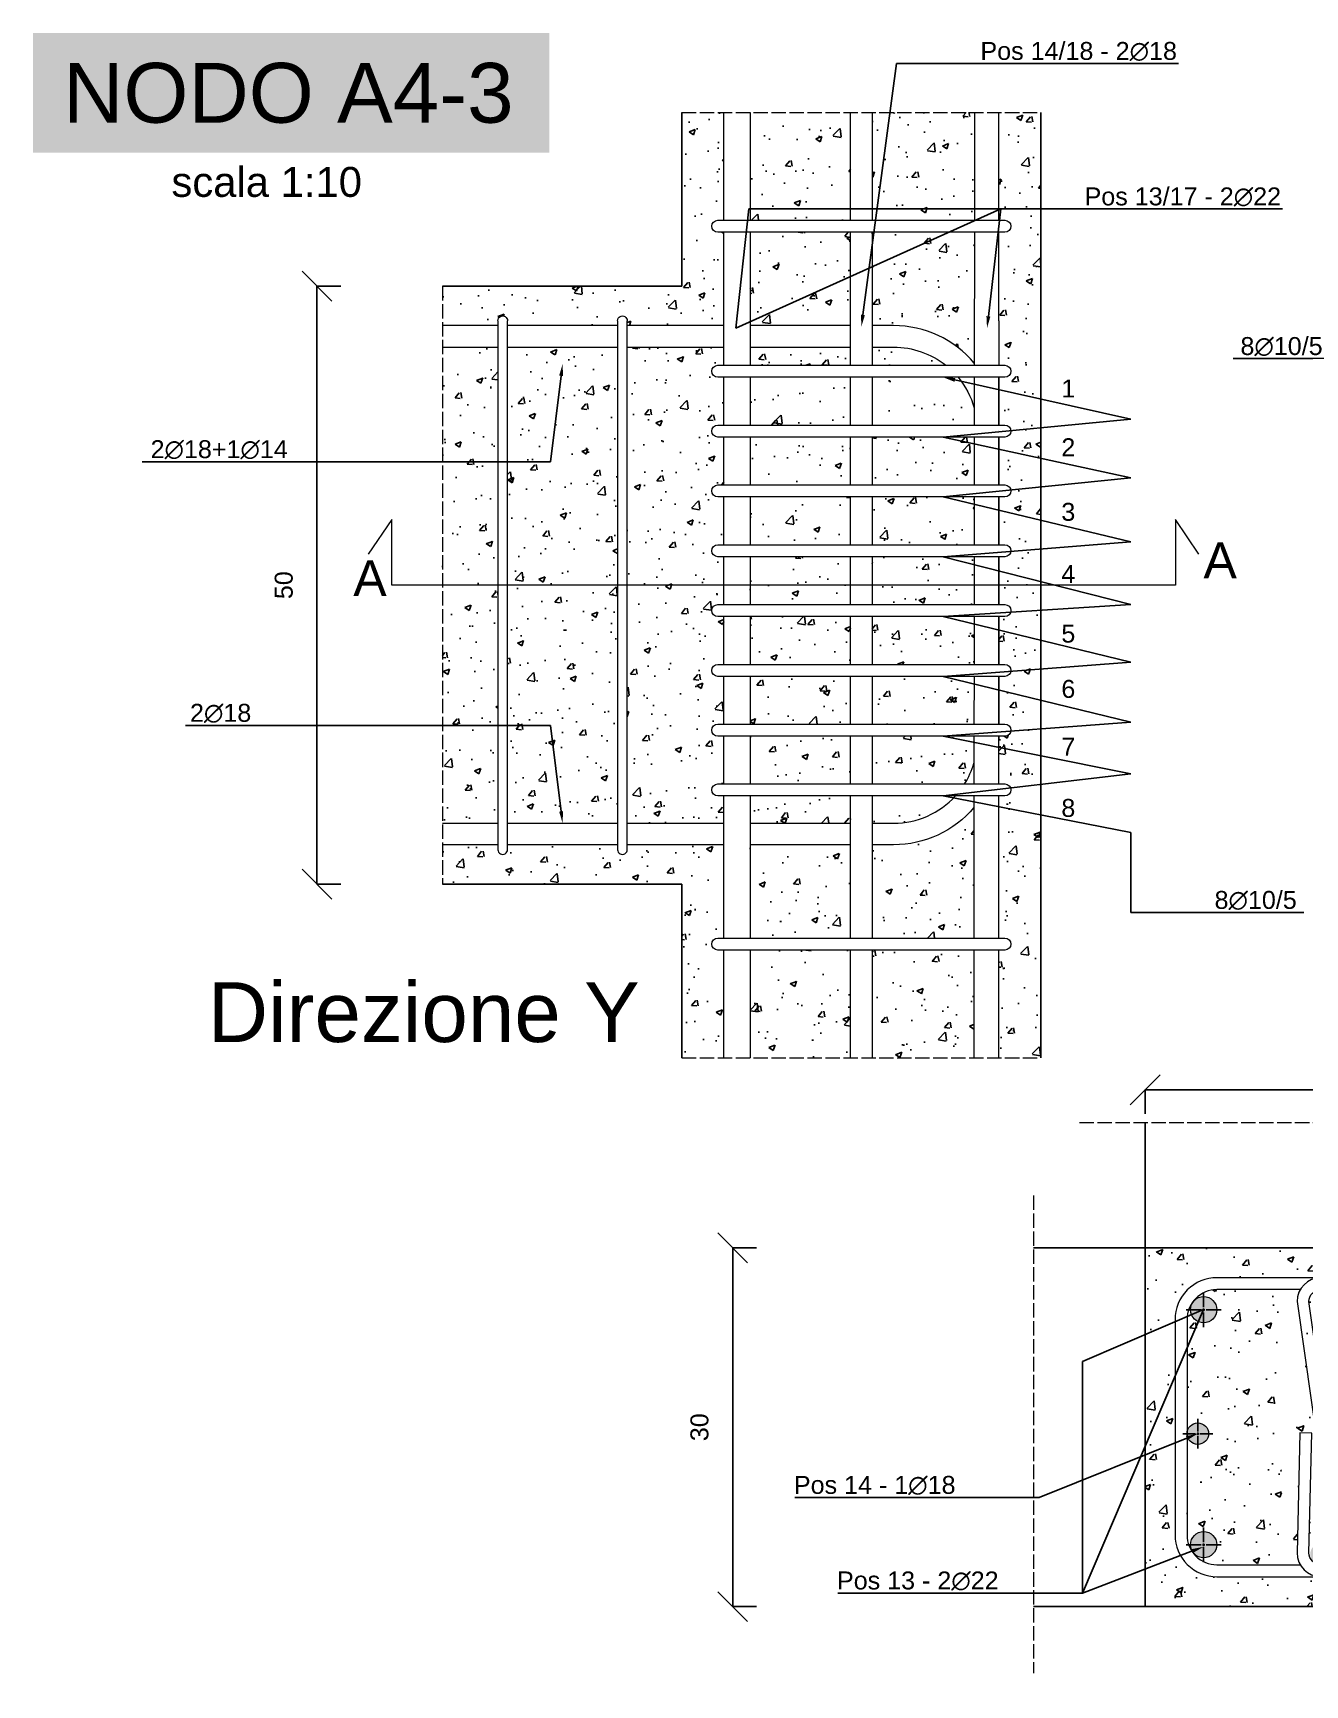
# Model space of a CAD drawing. Header units: millimetres. Extents: x -455371 to 117772, y -78417 to 116564.
# Drawn here: x -244801 to -243738, y 112695 to 114076 of the extents above; entities that cross this region are included whole.
import ezdxf
from ezdxf import colors
from ezdxf.entities.mleader import LeaderData, LeaderLine
from ezdxf.math import Vec2, Vec3

# ---------------------------------------------------------------- set-up
doc = ezdxf.new("R2010")
doc.units = ezdxf.units.MM
doc.linetypes.add('ACAD_ISO02W100', pattern=[15, 12, -3])
doc.linetypes.add('CENTER2', pattern=[28.575, 19.05, -3.175, 3.175, -3.175])
doc.layers.get('0').update_dxf_attribs({"color": 255})
for name, color, linetype, lineweight in [('armature', 5, 'Continuous', 18), ('Cls', 7, 'Continuous', 25), ('quote', 5, 'Continuous', 15), ('RETINO ARMATURE', 253, 'Continuous', 15), ('Scritte', 7, 'Continuous', 15), ('staffe', 10, 'Continuous', 15), ('tratteggio 1 a 50', 230, 'ACAD_ISO02W100', 15)]:
    doc.layers.add(name, color=color, linetype=linetype, lineweight=lineweight)
doc.layers.add('RETINI', color=253, linetype='Continuous')
doc.styles.get("Standard").update_dxf_attribs({"font": 'arial.ttf'})
doc.dimstyles.new('scala 1 a 10', dxfattribs={"dimtxt": 15, "dimasz": 25, "dimexe": 0.183, "dimexo": 0.1, "dimgap": 20, "dimtad": 2, "dimdec": 0, "dimlfac": 0.1, "dimzin": 0, "dimdsep": 46, "dimtxsty": 'Standard', "dimblk": 'OBLIQUE', "dimcen": -25, "dimadec": 0, "dimazin": 0, "dimtfac": 1, "dimtdec": 0, "dimtofl": 0, "dimtmove": 0, "dimatfit": 3, "dimfxl": 20, "dimfxlon": 1, "dimtolj": 1, "dimtzin": 0, "dimarcsym": 0})
pattern_1 = [(50, (97458.737, 50934.523), (54.6554007, -4.7817257), [5.715, -62.865]), (355, (97458.737, 50934.523), (-10.573026, 57.317054), [4.572, -50.292175]), (100.451445, (97463.29, 50934.125), (44.082374, 52.5353256), [4.857003, -53.427073]), (46.1842, (97458.74, 50949.76), (81.323712, -12.612698), [8.5725, -94.2975]), (96.635558, (97465.514, 50948.71), (71.22124, 74.227837), [7.285507, -80.140682]), (351.18415, (97458.74, 50949.76), (71.22124, 74.227837), [6.85799, -75.43792]), (21, (97466.357, 50945.953), (45.4843174, -30.6795595), [5.715, -62.865]), (326, (97466.357, 50945.953), (18.5406085, 55.25639), [4.572, -50.292]), (71.451445, (97470.15, 50943.396), (64.024926, 24.576831), [4.857003, -53.426981]), (37.5, (97458.737, 50934.523), (0.926581, 25.3665117), [0, -49.6824, 0, -51.054, 0, -50.4825]), (7.5, (97458.737, 50934.523), (20.0458988, 30.0541724), [0, -29.1084, 0, -48.5394, 0, -19.2405]), (327.5, (97441.744, 50934.523), (40.6771786, -1.7186232), [0, -19.05, 0, -59.436, 0, -78.867]), (317.5, (97434.124, 50934.523), (44.4387544, 7.6279473), [0, -24.765, 0, -39.4716, 0, -56.007])]

# ---------------------------------------------------------------- blocks, each defined once
blk = doc.blocks.new('*U3226')
at = {"layer": 'staffe'}
blk.add_lwpolyline([(-4, -220.9), (-4, 221.1)], dxfattribs=at)
blk.add_lwpolyline([(4, 221.1), (4, -221.1, -1.019498), (-4, -220.9)], format="xyb", dxfattribs=at)
blk.add_arc((0, 221.1), 4, 0, 182.2127, dxfattribs=at)
blk = doc.blocks.new('*U3227')
at = {"layer": 'armature', "color": 0, "linetype": 'ByBlock', "lineweight": -2, "transparency": 16777216}
for p in [(0, 0), (100, 0)]:
    blk.add_blockref('*U3226', p, dxfattribs=at)
blk = doc.blocks.new('*U3220')
at = {"layer": 'staffe'}
blk.add_lwpolyline([(-120, 5), (120, 5, -1), (120, -5), (-120, -5, -1)], format="xyb", close=True, dxfattribs=at)
blk = doc.blocks.new('*U3221')
at = {"layer": 'armature', "color": 0, "linetype": 'ByBlock', "lineweight": -2, "transparency": 16777216}
for p in [(0, 350), (0, 300), (0, 250), (0, 200), (0, 150), (0, 100), (0, 50), (0, 0)]:
    blk.add_blockref('*U3220', p, dxfattribs=at)
blk = doc.blocks.new('*U3372')
at = {"layer": 'Cls', "color": 0, "linetype": 'CENTER2', "transparency": 16777216}
for p, q in [((0, 2.2), (0, 14.5)), ((-14.5, 0), (-2.2, 0)), ((2.2, 0), (14.5, 0)), ((0, -14.5), (0, -2.2))]:
    blk.add_line(p, q, dxfattribs=at)
at = {"layer": 'Cls', "color": 0, "linetype": 'Continuous', "transparency": 16777216}
for p, q in [((-1.1, 0), (1.1, 0)), ((0, -1.1), (0, 1.1))]:
    blk.add_line(p, q, dxfattribs=at)
blk = doc.blocks.new('*U3373')
at = {"layer": 'Cls', "color": 0, "linetype": 'CENTER2', "transparency": 16777216}
for p, q in [((-12.5, 0), (-1.8, 0)), ((0, 1.8), (0, 12.5)), ((1.8, 0), (12.5, 0)), ((0, -12.5), (0, -1.8))]:
    blk.add_line(p, q, dxfattribs=at)
at = {"layer": 'Cls', "color": 0, "linetype": 'Continuous', "transparency": 16777216}
for p, q in [((-0.9, 0), (0.9, 0)), ((0, -0.9), (0, 0.9))]:
    blk.add_line(p, q, dxfattribs=at)
blk = doc.blocks.new('*U3336')
at = {"layer": 'Cls', "color": 0, "linetype": 'CENTER2', "transparency": 16777216}
for p, q in [((0, 2.2), (0, 14.5)), ((-14.5, 0), (-2.2, 0)), ((2.2, 0), (14.5, 0)), ((0, -14.5), (0, -2.2))]:
    blk.add_line(p, q, dxfattribs=at)
at = {"layer": 'Cls', "color": 0, "linetype": 'Continuous', "transparency": 16777216}
for p, q in [((-1.1, 0), (1.1, 0)), ((0, -1.1), (0, 1.1))]:
    blk.add_line(p, q, dxfattribs=at)
blk = doc.blocks.new('_Oblique')
at = {"color": 0, "linetype": 'ByBlock', "lineweight": -2}
blk.add_line((-0.5, -0.5), (0.5, 0.5), dxfattribs=at)
blk = doc.blocks.new('*D3397')
at = {"layer": 'Defpoints', "color": 0, "transparency": 16777216}
for p in [(-243871.9, 113060.7), (-244216.5, 112760.7), (-243871.9, 112760.7)]:
    blk.add_point(p, dxfattribs=at)
at = {"layer": 'quote', "color": 0, "lineweight": -2, "transparency": 16777216}
for p, q in [((-244196.5, 113060.7), (-244216.7, 113060.7)), ((-244216.5, 113060.7), (-244216.5, 112760.7)), ((-244196.5, 112760.7), (-244216.7, 112760.7))]:
    blk.add_line(p, q, dxfattribs=at)
at = {"layer": 'quote', "color": 0, "lineweight": -2, "transparency": 16777216, "xscale": 25, "yscale": 25, "zscale": 25}
for p, rotation in [((-244216.5, 113060.7), 90), ((-244216.5, 112760.7), 270)]:
    blk.add_blockref('_Oblique', p, dxfattribs=dict(at, rotation=rotation))
at = {"layer": 'quote', "color": 0, "transparency": 16777216, "insert": (-244244.2, 112910.7), "char_height": 15, "attachment_point": 5, "rotation": 90}
blk.add_mtext('\\A1;30', dxfattribs=at)
blk = doc.blocks.new('*D3398')
at = {"layer": 'Defpoints', "color": 0, "transparency": 16777216}
for p in [(-243421.9, 113192.8), (-243871.9, 113060.7), (-243421.9, 113060.7)]:
    blk.add_point(p, dxfattribs=at)
at = {"layer": 'quote', "color": 0, "lineweight": -2, "transparency": 16777216}
for p, q in [((-243871.9, 113172.8), (-243871.9, 113193)), ((-243871.9, 113192.8), (-243421.9, 113192.8)), ((-243421.9, 113172.8), (-243421.9, 113193))]:
    blk.add_line(p, q, dxfattribs=at)
at = {"layer": 'quote', "color": 0, "lineweight": -2, "transparency": 16777216, "xscale": 25, "yscale": 25, "zscale": 25, "rotation": 180}
blk.add_blockref('_Oblique', (-243871.9, 113192.8), dxfattribs=at)
at = {"layer": 'quote', "color": 0, "lineweight": -2, "transparency": 16777216, "xscale": 25, "yscale": 25, "zscale": 25}
blk.add_blockref('_Oblique', (-243421.9, 113192.8), dxfattribs=at)
at = {"layer": 'quote', "color": 0, "transparency": 16777216, "insert": (-243646.9, 113220.5), "char_height": 15, "attachment_point": 5}
blk.add_mtext('\\A1;45', dxfattribs=at)
blk = doc.blocks.new('*D3389')
at = {"layer": 'Defpoints', "color": 0, "transparency": 16777216}
for p in [(-244563.8, 113864.6), (-243959, 113864.6), (-243959, 113364.6)]:
    blk.add_point(p, dxfattribs=at)
at = {"layer": 'quote', "color": 0, "lineweight": -2, "transparency": 16777216}
for p, q in [((-244543.8, 113864.6), (-244564, 113864.6)), ((-244563.8, 113364.6), (-244563.8, 113864.6)), ((-244543.8, 113364.6), (-244564, 113364.6))]:
    blk.add_line(p, q, dxfattribs=at)
at = {"layer": 'quote', "color": 0, "lineweight": -2, "transparency": 16777216, "xscale": 25, "yscale": 25, "zscale": 25}
for p, rotation in [((-244563.8, 113864.6), 90), ((-244563.8, 113364.6), 270)]:
    blk.add_blockref('_Oblique', p, dxfattribs=dict(at, rotation=rotation))
at = {"layer": 'quote', "color": 0, "transparency": 16777216, "insert": (-244591.5, 113614.6), "char_height": 15, "attachment_point": 5, "rotation": 90}
blk.add_mtext('\\A1;50', dxfattribs=at)

msp = doc.modelspace()

# ---------------------------------------------------------------- hatches: boundary and pattern name
at = {"layer": 'RETINI'}
h = msp.add_hatch(dxfattribs=at)
h.set_pattern_fill('AR-CONC', color=256, scale=0.29)
h.set_pattern_definition([(50, (88943.487, 0), (52.833554, -4.622335), [5.5245, -60.7695]), (355, (88943.487, 0), (-10.220592, 55.406485), [4.4196, -48.6157694]), (100.451445, (88947.89, -0.385), (42.612962, 50.784148), [4.6951026, -51.646171]), (46.1842, (88943.487, 14.73), (78.612922, -12.192275), [8.28675, -91.15425]), (96.635558, (88950.04, 13.716), (68.847199, 71.753576), [7.042657, -77.469326]), (351.18415, (88943.49, 14.73), (68.847199, 71.753576), [6.62939, -72.923322]), (21, (88950.853, 11.05), (43.9681735, -29.6569075), [5.5245, -60.7695]), (326, (88950.85, 11.05), (17.922588, 53.41451), [4.4196, -48.6156]), (71.451445, (88954.517, 8.58), (61.8907616, 23.757603), [4.6951026, -51.646082]), (37.5, (88943.487, 0), (0.8956949, 24.5209613), [0, -48.02632, 0, -49.3522, 0, -48.79975]), (7.5, (88943.487, 0), (19.3777021, 29.0523667), [0, -28.13812, 0, -46.92142, 0, -18.59915]), (327.5, (88927.06, 0), (39.3212726, -1.6613358), [0, -18.415, 0, -57.4548, 0, -76.2381]), (317.5, (88919.694, 0), (42.9574626, 7.3736824), [0, -23.9395, 0, -38.15588, 0, -54.1401])])
h.paths.add_polyline_path([(-244412.6, 113813.6), (-244459, 113813.6), (-244459, 113415.6), (-244412.6, 113415.6)])
h.paths.add_polyline_path([(-244312.6, 113813.6), (-244404.6, 113813.6), (-244404.6, 113415.6), (-244312.6, 113415.6)])
h.paths.add_polyline_path([(-244224, 113688.4), (-244229, 113688.4, -1), (-244229, 113698.4), (-244224, 113698.4), (-244224, 113738.4), (-244229, 113738.4, -1), (-244229, 113748.4), (-244224, 113748.4), (-244224, 113788.4), (-244229, 113788.4, -1), (-244229, 113798.4), (-244224, 113798.4), (-244224, 113813.6), (-244304.6, 113813.6), (-244304.6, 113415.6), (-244224, 113415.6), (-244224, 113438.4), (-244229, 113438.4, -1), (-244229, 113448.4), (-244224, 113448.4), (-244224, 113488.4), (-244229, 113488.4, -1), (-244229, 113498.4), (-244224, 113498.4), (-244224, 113538.4), (-244229, 113538.4, -1), (-244229, 113548.4), (-244224, 113548.4), (-244224, 113588.4), (-244229, 113588.4, -1), (-244229, 113598.4), (-244224, 113598.4), (-244224, 113638.4), (-244229, 113638.4, -1), (-244229, 113648.4), (-244224, 113648.4)])
h.paths.add_polyline_path([(-244118, 113788.4), (-244202, 113788.4), (-244202, 113748.4), (-244118, 113748.4)])
h.paths.add_polyline_path([(-244028.2, 113788.4), (-244100, 113788.4), (-244100, 113748.4), (-244014.7, 113748.4), (-244014.7, 113762.8, 0.104305)])
h.paths.add_polyline_path([(-244082, 113813.6), (-244100, 113813.6), (-244100, 113798.4), (-244038.4, 113798.4, 0.169889)])
h.paths.add_polyline_path([(-244118, 113813.6), (-244202, 113813.6), (-244202, 113798.4), (-244118, 113798.4)])
h.paths.add_polyline_path([(-244118, 113738.4), (-244202, 113738.4), (-244202, 113698.4), (-244118, 113698.4)])
h.paths.add_polyline_path([(-244014.7, 113738.4), (-244100, 113738.4), (-244100, 113698.4), (-244014.8, 113698.4)])
h.paths.add_polyline_path([(-244014.8, 113688.4), (-244100, 113688.4), (-244100, 113648.4), (-244014.8, 113648.4)])
h.paths.add_polyline_path([(-244118, 113688.4), (-244202, 113688.4), (-244202, 113648.4), (-244118, 113648.4)])
h.paths.add_polyline_path([(-244118, 113638.4), (-244202, 113638.4), (-244202, 113598.4), (-244118, 113598.4)])
h.paths.add_polyline_path([(-244014.8, 113638.4), (-244100, 113638.4), (-244100, 113598.4), (-244014.8, 113598.4)])
h.paths.add_polyline_path([(-244118, 113588.4), (-244202, 113588.4), (-244202, 113548.4), (-244118, 113548.4)])
h.paths.add_polyline_path([(-244014.8, 113588.4), (-244100, 113588.4), (-244100, 113548.4), (-244014.8, 113548.4)])
h.paths.add_polyline_path([(-244118, 113538.4), (-244202, 113538.4), (-244202, 113498.4), (-244118, 113498.4)])
h.paths.add_polyline_path([(-244014.8, 113538.4), (-244100, 113538.4), (-244100, 113498.4), (-244014.9, 113498.4)])
h.paths.add_polyline_path([(-244118, 113488.4), (-244202, 113488.4), (-244202, 113448.4), (-244118, 113448.4)])
h.paths.add_polyline_path([(-244014.9, 113488.4), (-244100, 113488.4), (-244100, 113448.4), (-244022.8, 113448.4, 0.068749), (-244014.9, 113465.8)])
h.paths.add_polyline_path([(-244030.4, 113438.4), (-244100, 113438.4), (-244100, 113415.6), (-244082, 113415.6, 0.210392)])
h.paths.add_polyline_path([(-244118, 113438.4), (-244202, 113438.4), (-244202, 113415.6), (-244118, 113415.6)])
h.paths.add_polyline_path([(-244118, 113397.6), (-244202, 113397.6), (-244202, 113319.6), (-244118, 113319.6)])
h.paths.add_polyline_path([(-244014.9, 113428.7, -0.220329), (-244082, 113397.6), (-244100, 113397.6), (-244100, 113319.6), (-244015, 113319.6)])
h.paths.add_polyline_path([(-244015, 113309.6), (-244100, 113309.6), (-244100, 113219.6), (-244015, 113219.6)])
h.paths.add_polyline_path([(-244118, 113309.6), (-244202, 113309.6), (-244202, 113219.6), (-244118, 113219.6)])
h.paths.add_polyline_path([(-244118, 114009.6), (-244202, 114009.6), (-244202, 113919.6), (-244118, 113919.6)])
h.paths.add_polyline_path([(-244014.6, 114009.6), (-244100, 114009.6), (-244100, 113919.6), (-244014.6, 113919.6)])
h.paths.add_polyline_path([(-244014.6, 113909.6), (-244100, 113909.6), (-244100, 113831.6), (-244082, 113831.6, -0.221385), (-244014.7, 113800.3)])
h.paths.add_polyline_path([(-244118, 113909.6), (-244202, 113909.6), (-244202, 113831.6), (-244118, 113831.6)])
edge = h.paths.add_edge_path()
edge.add_line((-244224, 114009.6), (-244259, 114009.6))
edge.add_line((-244259, 114009.6), (-244259, 113864.6))
edge.add_line((-244259, 113864.6), (-244459, 113864.6))
edge.add_line((-244459, 113864.6), (-244459, 113831.6))
edge.add_line((-244459, 113831.6), (-244412.6, 113831.6))
edge.add_line((-244412.6, 113831.6), (-244412.6, 113835.6))
edge.add_arc((-244408.6, 113835.6), 4, 2.2127, 180.0004, ccw=False)
edge.add_line((-244404.6, 113835.8), (-244404.6, 113831.6))
edge.add_line((-244404.6, 113831.6), (-244312.6, 113831.6))
edge.add_line((-244312.6, 113831.6), (-244312.6, 113835.6))
edge.add_arc((-244308.6, 113835.6), 4, 2.2127, 180.0004, ccw=False)
edge.add_line((-244304.6, 113835.8), (-244304.6, 113831.6))
edge.add_line((-244304.6, 113831.6), (-244224, 113831.6))
edge.add_line((-244224, 113831.6), (-244224, 113909.6))
edge.add_line((-244224, 113909.6), (-244229, 113909.6))
edge.add_arc((-244229, 113914.6), 5, 90, 270, ccw=False)
edge.add_line((-244229, 113919.6), (-244224, 113919.6))
edge.add_line((-244224, 113919.6), (-244224, 114009.6))
edge = h.paths.add_edge_path()
edge.add_line((-243994, 113219.6), (-243959, 113219.6))
edge.add_line((-243959, 113219.6), (-243959, 114009.6))
edge.add_line((-243959, 114009.6), (-243994, 114009.6))
edge.add_line((-243994, 114009.6), (-243994, 113919.6))
edge.add_line((-243994, 113919.6), (-243989, 113919.6))
edge.add_arc((-243989, 113914.6), 5, -90, 90, ccw=False)
edge.add_line((-243989, 113909.6), (-243994, 113909.6))
edge.add_line((-243994, 113909.6), (-243994, 113835.6))
edge.add_line((-243994, 113835.6), (-243994, 113798.4))
edge.add_line((-243994, 113798.4), (-243989, 113798.4))
edge.add_arc((-243989, 113793.4), 5, -90, 90, ccw=False)
edge.add_line((-243989, 113788.4), (-243994, 113788.4))
edge.add_line((-243994, 113788.4), (-243994, 113748.4))
edge.add_line((-243994, 113748.4), (-243989, 113748.4))
edge.add_arc((-243989, 113743.4), 5, -90, 90, ccw=False)
edge.add_line((-243989, 113738.4), (-243994, 113738.4))
edge.add_line((-243994, 113738.4), (-243994, 113698.4))
edge.add_line((-243994, 113698.4), (-243989, 113698.4))
edge.add_arc((-243989, 113693.4), 5, -90, 90, ccw=False)
edge.add_line((-243989, 113688.4), (-243994, 113688.4))
edge.add_line((-243994, 113688.4), (-243994, 113648.4))
edge.add_line((-243994, 113648.4), (-243989, 113648.4))
edge.add_arc((-243989, 113643.4), 5, -90, 90, ccw=False)
edge.add_line((-243989, 113638.4), (-243994, 113638.4))
edge.add_line((-243994, 113638.4), (-243994, 113598.4))
edge.add_line((-243994, 113598.4), (-243989, 113598.4))
edge.add_arc((-243989, 113593.4), 5, -90, 90, ccw=False)
edge.add_line((-243989, 113588.4), (-243994, 113588.4))
edge.add_line((-243994, 113588.4), (-243994, 113548.4))
edge.add_line((-243994, 113548.4), (-243989, 113548.4))
edge.add_arc((-243989, 113543.4), 5, -90, 90, ccw=False)
edge.add_line((-243989, 113538.4), (-243994, 113538.4))
edge.add_line((-243994, 113538.4), (-243994, 113498.4))
edge.add_line((-243994, 113498.4), (-243989, 113498.4))
edge.add_arc((-243989, 113493.4), 5, -90, 90, ccw=False)
edge.add_line((-243989, 113488.4), (-243994, 113488.4))
edge.add_line((-243994, 113488.4), (-243994, 113448.4))
edge.add_line((-243994, 113448.4), (-243989, 113448.4))
edge.add_arc((-243989, 113443.4), 5, -90, 90, ccw=False)
edge.add_line((-243989, 113438.4), (-243994, 113438.4))
edge.add_line((-243994, 113438.4), (-243994, 113319.6))
edge.add_line((-243994, 113319.6), (-243989, 113319.6))
edge.add_arc((-243989, 113314.6), 5, -90, 90, ccw=False)
edge.add_line((-243989, 113309.6), (-243994, 113309.6))
edge.add_line((-243994, 113309.6), (-243994, 113219.6))
edge = h.paths.add_edge_path()
edge.add_line((-244259, 113219.6), (-244224, 113219.6))
edge.add_line((-244224, 113219.6), (-244224, 113309.6))
edge.add_line((-244224, 113309.6), (-244229, 113309.6))
edge.add_arc((-244229, 113314.6), 5, 90, 270, ccw=False)
edge.add_line((-244229, 113319.6), (-244224, 113319.6))
edge.add_line((-244224, 113319.6), (-244224, 113397.6))
edge.add_line((-244224, 113397.6), (-244304.6, 113397.6))
edge.add_line((-244304.6, 113397.6), (-244304.6, 113393.6))
edge.add_arc((-244308.6, 113393.5), 4, -180, 2.2127, ccw=False)
edge.add_line((-244312.6, 113393.5), (-244312.6, 113397.6))
edge.add_line((-244312.6, 113397.6), (-244404.6, 113397.6))
edge.add_line((-244404.6, 113397.6), (-244404.6, 113393.6))
edge.add_arc((-244408.6, 113393.5), 4, -180, 2.2127, ccw=False)
edge.add_line((-244412.6, 113393.5), (-244412.6, 113397.6))
edge.add_line((-244412.6, 113397.6), (-244459, 113397.6))
edge.add_line((-244459, 113397.6), (-244459, 113364.6))
edge.add_line((-244459, 113364.6), (-244259, 113364.6))
edge.add_line((-244259, 113364.6), (-244259, 113219.6))
h = msp.add_hatch(dxfattribs=at)
h.set_pattern_fill('AR-CONC', color=256, scale=0.3)
h.set_pattern_definition(pattern_1)
h.paths.add_polyline_path([(-243421.9, 113060.7), (-243571.9, 113060.7), (-243871.9, 113060.7), (-243871.9, 112760.7), (-243421.9, 112760.7)])
h.paths.add_polyline_path([(-243446.9, 113000.7), (-243446.9, 112820.7, -0.414214), (-243481.9, 112785.7), (-243811.9, 112785.7, -0.414214), (-243846.9, 112820.7), (-243846.9, 113000.7, -0.414214), (-243811.9, 113035.7), (-243481.9, 113035.7, -0.414214)], flags=16)
h.paths.add_polyline_path([(-243812, 113008.9, -1), (-243834, 113008.9, -1)], flags=0)
h.paths.add_polyline_path([(-243818.9, 112905.3, -1), (-243836.9, 112905.3, -1)], flags=0)
h.paths.add_polyline_path([(-243812, 112812.5, -1), (-243834, 112812.5, -1)], flags=0)
h = msp.add_hatch(dxfattribs=at)
h.set_pattern_fill('AR-CONC', color=256, scale=0.3)
h.set_pattern_definition(pattern_1)
h.paths.add_polyline_path([(-243758.1, 113000.7, -0.201566), (-243747.6, 113025.7), (-243811.9, 113025.7, 0.236232), (-243831.8, 113015.5, -0.722577), (-243812, 113008.9, -1), (-243834, 113008.9, -0.16273), (-243832, 113015.6, 0.161051), (-243836.9, 113000.7), (-243836.9, 112905.3, -1), (-243818.9, 112905.3, -1), (-243836.9, 112905.3), (-243836.9, 112820.7, 0.160357), (-243831.8, 112805.9, -0.161051), (-243834, 112812.5, -1), (-243812, 112812.5, -0.745706), (-243832, 112805.8, 0.23733), (-243811.9, 112795.7), (-243747.6, 112795.7, -0.201566), (-243758.1, 112820.7)])
h.paths.add_polyline_path([(-243456.9, 112905.3, -1), (-243474.9, 112905.3, -1), (-243456.9, 112905.3), (-243456.9, 112976.2), (-243527, 112905.4), (-243534.1, 112912.4), (-243464.1, 112983.1, 0.368329), (-243462, 113015.5, -0.161051), (-243459.8, 113008.9, -1), (-243481.8, 113008.9, -0.745706), (-243461.8, 113015.6, 0.465059), (-243500, 113018), (-243535.7, 112981.8), (-243535.7, 112820.7, -0.201566), (-243546.3, 112795.7), (-243481.9, 112795.7, 0.236232), (-243462, 112805.9, -0.722577), (-243481.8, 112812.5, -1), (-243459.8, 112812.5, -0.16273), (-243461.8, 112805.8, 0.161051), (-243456.9, 112820.7)])
h.paths.add_polyline_path([(-243506.4, 113025.7), (-243546.3, 113025.7, -0.201566), (-243535.7, 113000.7), (-243535.7, 112996.1)])
edge = h.paths.add_edge_path()
edge.add_line((-243744.9, 112808.6), (-243744.3, 112833.8))
edge.add_arc((-243723.1, 112820.7), 25, 148.3741, 209.0154)
edge = h.paths.add_edge_path()
edge.add_line((-243715, 112805.7), (-243722.3, 112857))
edge.add_line((-243722.3, 112857), (-243734.1, 112845.1))
edge.add_line((-243734.1, 112845.1), (-243735, 112805.7))
edge.add_arc((-243725, 112805.7), 10, 180.1907, 251.0639)
edge.add_arc((-243723.1, 112820.7), 25, 258.0563, 259.8929)
edge.add_arc((-243724.9, 112804.7), 9, 180, 253.5583, ccw=False)
edge.add_arc((-243724.9, 112804.7), 9, 0, 180, ccw=False)
edge.add_arc((-243724.9, 112804.7), 9, -86.6939, 0, ccw=False)
edge.add_arc((-243723.1, 112820.7), 25, 266.9715, 267.2915)
edge.add_arc((-243725, 112805.7), 10, 274.2839, 359.9959)
edge = h.paths.add_edge_path()
edge.add_line((-243548.8, 113012.7), (-243548.4, 112983.3))
edge.add_line((-243548.4, 112983.3), (-243545.7, 112985.9))
edge.add_line((-243545.7, 112985.9), (-243545.7, 113000.7))
edge.add_arc((-243570.7, 113000.7), 25, 0, 28.5029)
edge = h.paths.add_edge_path()
edge.add_line((-243569.2, 112948.1), (-243549.2, 112808.1))
edge.add_arc((-243570.7, 112820.7), 25, 329.7016, 360)
edge.add_line((-243545.7, 112820.7), (-243545.7, 112971.7))
edge.add_line((-243545.7, 112971.7), (-243548.2, 112969.3))
edge.add_line((-243548.2, 112969.3), (-243547.4, 112916.3))
edge.add_line((-243547.4, 112916.3), (-243557.4, 112916.1))
edge.add_line((-243557.4, 112916.1), (-243558, 112959.3))
edge.add_line((-243558, 112959.3), (-243569.2, 112948.1))
edge = h.paths.add_edge_path()
edge.add_arc((-243568.8, 113015.7), 10, 94.2831, 179.9965)
edge.add_line((-243578.8, 113015.7), (-243570.9, 112960.5))
edge.add_line((-243570.9, 112960.5), (-243558.2, 112973.3))
edge.add_line((-243558.2, 112973.3), (-243558.8, 113016.1))
edge.add_arc((-243568.8, 113015.7), 10, 2.3098, 71.0753)
edge.add_arc((-243570.7, 113000.7), 25, 78.064, 79.0599)
edge.add_arc((-243568.8, 113016.7), 9, 0, 71.756, ccw=False)
edge.add_arc((-243568.8, 113016.7), 9, -180, 0, ccw=False)
edge.add_arc((-243568.8, 113016.7), 9, 94.5074, 180, ccw=False)
edge.add_arc((-243570.7, 113000.7), 25, 87.2035, 87.2944)
edge = h.paths.add_edge_path()
edge.add_arc((-243568.8, 112805.7), 20, 180, 209.9999)
edge.add_line((-243586.1, 112795.7), (-243698.6, 112795.7))
edge.add_line((-243698.6, 112795.7), (-243628.2, 112866.8))
edge.add_line((-243628.2, 112866.8), (-243635.3, 112873.8))
edge.add_line((-243635.3, 112873.8), (-243705, 112803.5))
edge.add_arc((-243723.1, 112820.7), 25, 315.8055, 316.3607, ccw=False)
edge.add_arc((-243725, 112805.7), 20, 353.0289, 360)
edge.add_line((-243705, 112805.7), (-243713.6, 112865.9))
edge.add_line((-243713.6, 112865.9), (-243670.9, 112909))
edge.add_line((-243670.9, 112909), (-243678, 112916))
edge.add_line((-243678, 112916), (-243748.1, 112845.2))
edge.add_line((-243748.1, 112845.2), (-243748.1, 113000.7))
edge.add_arc((-243723.1, 113000.7), 25, 100.9401, 180, ccw=False)
edge.add_arc((-243725, 113016.7), 9, 108.244, 445.4926)
edge.add_arc((-243723.1, 113000.7), 25, 92.7056, 92.7965, ccw=False)
edge.add_arc((-243725, 113015.7), 10, 2.3098, 85.7169, ccw=False)
edge.add_line((-243715, 113016.1), (-243713.6, 112916.1))
edge.add_line((-243713.6, 112916.1), (-243703.6, 112916.3))
edge.add_line((-243703.6, 112916.3), (-243705, 113015.7))
edge.add_arc((-243725, 113015.7), 20, 0, 30.0001)
edge.add_line((-243707.7, 113025.7), (-243586.1, 113025.7))
edge.add_arc((-243568.8, 113015.7), 20, 149.9999, 180)
edge.add_line((-243588.8, 113015.7), (-243558.8, 112805.7))
edge.add_arc((-243568.8, 112805.7), 10, 288.9089, 359.9959, ccw=False)
edge.add_arc((-243570.7, 112820.7), 25, 280.1071, 281.9266, ccw=False)
edge.add_arc((-243568.9, 112804.7), 9, 286.4417, 626.6939)
edge.add_arc((-243570.7, 112820.7), 25, 272.7045, 273.0285, ccw=False)
edge.add_arc((-243568.8, 112805.7), 10, 180.1907, 265.7223, ccw=False)
edge.add_line((-243578.8, 112805.7), (-243576.5, 112905.7))
edge.add_line((-243576.5, 112905.7), (-243586.5, 112905.9))
edge.add_line((-243586.5, 112905.9), (-243588.8, 112805.7))
at = {"layer": 'RETINO ARMATURE'}
h = msp.add_hatch(color=256, dxfattribs=at)
h.dxf.hatch_style = 1
h.paths.add_polyline_path([(-243812, 113008.9, 1), (-243834, 113008.9, 1)])
h = msp.add_hatch(color=256, dxfattribs=at)
h.dxf.hatch_style = 1
h.paths.add_polyline_path([(-243818.9, 112905.3, 1), (-243836.9, 112905.3, 1)])
h = msp.add_hatch(color=256, dxfattribs=at)
h.dxf.hatch_style = 1
h.paths.add_polyline_path([(-243812, 112812.5, 1), (-243834, 112812.5, 1)])
h.paths.add_polyline_path([(-243715.9, 112804.7, 1), (-243733.9, 112804.7, 1)])
h.paths.add_polyline_path([(-243559.9, 112804.7, 1), (-243577.9, 112804.7, 1)])
h.paths.add_polyline_path([(-243459.8, 112812.5, 1), (-243481.8, 112812.5, 1)])
h.paths.add_polyline_path([(-243456.9, 112905.3, 1), (-243474.9, 112905.3, 1)])

# ---------------------------------------------------------------- linework, layer by layer
at = {"layer": 'armature'}
for points in [[(-244224, 113919.6), (-244224, 114009.6)], [(-244202, 114009.6), (-244202, 113919.6)], [(-244118, 113919.6), (-244118, 114009.6)], [(-244100, 114009.6), (-244100, 113919.6)], [(-244014.6, 114009.6), (-244014.6, 113919.6)], [(-243994, 113919.6), (-243994, 114009.6)], [(-244224, 113798.4), (-244224, 113909.6)], [(-244202, 113909.6), (-244202, 113798.4)], [(-244118, 113798.4), (-244118, 113909.6)], [(-244100, 113909.6), (-244100, 113798.4)], [(-244014.6, 113909.6), (-244014.7, 113798.4)], [(-243994, 113835.6), (-243994, 113909.6)], [(-244412.6, 113831.6), (-244459, 113831.6)], [(-244312.6, 113831.6), (-244404.6, 113831.6)], [(-244224, 113831.6), (-244304.6, 113831.6)], [(-244118, 113831.6), (-244202, 113831.6)], [(-243994, 113835.6), (-243994, 113835.6), (-243994, 113798.4)], [(-244459, 113813.6), (-244412.6, 113813.6)], [(-244404.6, 113813.6), (-244312.6, 113813.6)], [(-244304.6, 113813.6), (-244224, 113813.6)], [(-244202, 113813.6), (-244118, 113813.6)], [(-244224, 113748.4), (-244224, 113788.4)], [(-244202, 113788.4), (-244202, 113748.4)], [(-244118, 113748.4), (-244118, 113788.4)], [(-244100, 113788.4), (-244100, 113748.4)], [(-244014.7, 113788.4), (-244014.7, 113748.4)], [(-243994, 113788.4), (-243994, 113748.4)], [(-243994, 113748.4), (-243994, 113788.4)], [(-244224, 113698.4), (-244224, 113738.4)], [(-244202, 113738.4), (-244202, 113698.4)], [(-244118, 113698.4), (-244118, 113738.4)], [(-244100, 113738.4), (-244100, 113698.4)], [(-244014.7, 113738.4), (-244014.8, 113698.4)], [(-243994, 113743.6), (-243994, 113743.6)], [(-243994, 113698.4), (-243994, 113738.4)], [(-243994, 113738.4), (-243994, 113698.4)], [(-243994, 113698.4), (-243994, 113738.4)], [(-244224, 113648.4), (-244224, 113688.4)], [(-244202, 113688.4), (-244202, 113648.4)], [(-244118, 113648.4), (-244118, 113688.4)], [(-244100, 113688.4), (-244100, 113648.4)], [(-244014.8, 113688.4), (-244014.8, 113648.4)], [(-243994, 113648.4), (-243994, 113688.4)], [(-243994, 113688.4), (-243994, 113648.4)], [(-243994, 113648.4), (-243994, 113688.4)], [(-244224, 113598.4), (-244224, 113638.4)], [(-244202, 113638.4), (-244202, 113598.4)], [(-244118, 113598.4), (-244118, 113638.4)], [(-244100, 113638.4), (-244100, 113598.4)], [(-244014.8, 113638.4), (-244014.8, 113598.4)], [(-243994, 113598.4), (-243994, 113638.4)], [(-243994, 113638.4), (-243994, 113598.4)], [(-243994, 113598.4), (-243994, 113638.4)], [(-244224, 113548.4), (-244224, 113588.4)], [(-244202, 113588.4), (-244202, 113548.4)], [(-244118, 113548.4), (-244118, 113588.4)], [(-244100, 113588.4), (-244100, 113548.4)], [(-244014.8, 113588.4), (-244014.8, 113548.4)], [(-243994, 113548.4), (-243994, 113588.4)], [(-243994, 113588.4), (-243994, 113548.4)], [(-243994, 113548.4), (-243994, 113588.4)], [(-244224, 113498.4), (-244224, 113538.4)], [(-244202, 113538.4), (-244202, 113498.4)], [(-244118, 113498.4), (-244118, 113538.4)], [(-244100, 113538.4), (-244100, 113498.4)], [(-244014.8, 113538.4), (-244014.9, 113498.4)], [(-243994, 113498.4), (-243994, 113538.4)], [(-243994, 113538.4), (-243994, 113498.4)], [(-243994, 113498.4), (-243994, 113538.4)], [(-244224, 113448.4), (-244224, 113488.4)], [(-244202, 113488.4), (-244202, 113448.4)], [(-244118, 113448.4), (-244118, 113488.4)], [(-244100, 113488.4), (-244100, 113448.4)], [(-244014.9, 113488.4), (-244014.9, 113448.4)], [(-243994, 113448.4), (-243994, 113488.4)], [(-243994, 113488.4), (-243994, 113485.6), (-243994, 113485.6)], [(-243994, 113448.4), (-243994, 113488.4)], [(-244224, 113319.6), (-244224, 113438.4)], [(-244202, 113438.4), (-244202, 113319.6)], [(-244118, 113319.6), (-244118, 113438.4)], [(-244100, 113438.4), (-244100, 113319.6)], [(-244014.9, 113438.4), (-244015, 113319.6)], [(-243994, 113393.6), (-243994, 113393.6), (-243994, 113438.4)], [(-243994, 113319.6), (-243994, 113438.4)], [(-244459, 113415.6), (-244412.6, 113415.6)], [(-244404.6, 113415.6), (-244312.6, 113415.6)], [(-244304.6, 113415.6), (-244224, 113415.6)], [(-244202, 113415.6), (-244118, 113415.6)], [(-244412.6, 113397.6), (-244459, 113397.6)], [(-244312.6, 113397.6), (-244404.6, 113397.6)], [(-244224, 113397.6), (-244304.6, 113397.6)], [(-244118, 113397.6), (-244202, 113397.6)], [(-244224, 113219.6), (-244224, 113309.6)], [(-244202, 113309.6), (-244202, 113219.6)], [(-244118, 113219.6), (-244118, 113309.6)], [(-244100, 113309.6), (-244100, 113219.6)], [(-244015, 113309.6), (-244015, 113219.6)], [(-243994, 113219.6), (-243994, 113309.6)]]:
    msp.add_lwpolyline(points, dxfattribs=at)
for points in [[(-244014.7, 113800.3, 0.221385), (-244082, 113831.6), (-244100, 113831.6)], [(-244100, 113813.6), (-244082, 113813.6, -0.169889), (-244038.4, 113798.4)], [(-244028.2, 113788.4, -0.104305), (-244014.7, 113762.8)], [(-244022.8, 113448.4, 0.068749), (-244014.9, 113465.8, 0.068749)], [(-244100, 113415.6), (-244082, 113415.6, 0.210392), (-244030.4, 113438.4)], [(-244014.9, 113428.7, -0.220329), (-244082, 113397.6), (-244100, 113397.6)]]:
    msp.add_lwpolyline(points, format="xyb", dxfattribs=at)
for centre, radius in [((-243823, 113008.9), 11), ((-243827.9, 112905.3), 9), ((-243823, 112812.5), 11)]:
    msp.add_circle(centre, radius, dxfattribs=at)
at = {"layer": 'Cls'}
for points in [[(-244259, 114009.6), (-244259, 113864.6), (-244459, 113864.6)], [(-243959, 113219.6), (-243959, 114009.6)], [(-244459, 113364.6), (-244259, 113364.6), (-244259, 113219.6)], [(-243871.9, 113165.3), (-243871.9, 113060.7)], [(-243965.3, 113060.7), (-243871.9, 113060.7)], [(-243871.9, 113060.7), (-243871.9, 112760.7), (-243421.9, 112760.7), (-243421.9, 113060.7), (-243871.9, 113060.7), (-243871.9, 112910.7)], [(-243871.9, 112760.7), (-243965.3, 112760.7)]]:
    msp.add_lwpolyline(points, dxfattribs=at)
at = {"layer": 'quote'}
msp.add_lwpolyline([(-243827, 113640.6), (-243846.6, 113669.4), (-243846.6, 113614.6), (-243846.6, 113614.6), (-243846.6, 113614.6), (-243846.6, 113614.6), (-244501.4, 113614.6), (-244501.4, 113669.4), (-244521.1, 113640.6)], dxfattribs=at)
at = {"layer": 'staffe'}
for points in [[(-244229, 113919.6), (-243989, 113919.6, -1), (-243989, 113909.6), (-244229, 113909.6, -1)], [(-244229, 113319.6), (-243989, 113319.6, -1), (-243989, 113309.6), (-244229, 113309.6, -1)], [(-243846.9, 113000.7), (-243846.9, 112820.7, 0.414214), (-243811.9, 112785.7), (-243481.9, 112785.7, 0.414214), (-243446.9, 112820.7), (-243446.9, 113000.7, 0.414214), (-243481.9, 113035.7), (-243811.9, 113035.7, 0.414214)], [(-243735, 112805.7), (-243732.7, 112905.7), (-243742.7, 112905.9), (-243745, 112805.7, 0.666247), (-243745, 112805.7, 1), (-243705, 112805.7), (-243735, 113015.7, -0.980013), (-243715, 113016.1), (-243713.6, 112916.1), (-243703.6, 112916.3), (-243705, 113015.7, 0.666247), (-243705, 113015.7, 1), (-243745, 113015.7), (-243715, 112805.7, -0.998301)]]:
    msp.add_lwpolyline(points, format="xyb", close=True, dxfattribs=at)
msp.add_lwpolyline([(-243742.3, 113025.7), (-243811.9, 113025.7, 0.414214), (-243836.9, 113000.7), (-243836.9, 112820.7, 0.414214), (-243811.9, 112795.7), (-243742.3, 112795.7)], format="xyb", dxfattribs=at)
at = {"layer": 'tratteggio 1 a 50'}
for points in [[(-244259, 114009.6), (-243959, 114009.6)], [(-244459, 113864.6), (-244459, 113364.6)], [(-244259, 113219.6), (-243959, 113219.6)], [(-243926.7, 113165.3), (-243519.3, 113165.3)], [(-243965.3, 113104.4), (-243965.3, 112705)]]:
    msp.add_lwpolyline(points, dxfattribs=at)

# ---------------------------------------------------------------- block references
at = {"layer": 'armature', "xscale": -1}
msp.add_blockref('*U3227', (-244308.6, 113614.6), dxfattribs=at)
at = {"layer": 'armature'}
msp.add_blockref('*U3221', (-244109, 113443.4), dxfattribs=at)
at = {"layer": 'Cls', "linetype": 'CENTER2'}
for name, p in [('*U3336', (-243823, 113008.9)), ('*U3373', (-243827.9, 112905.3)), ('*U3372', (-243823, 112812.5))]:
    msp.add_blockref(name, p, dxfattribs=at)

# ---------------------------------------------------------------- texts
at = {"layer": 'Scritte', "insert": (-244776, 114051.2), "char_height": 50, "attachment_point": 1, "bg_fill": 1, "box_fill_scale": 1.5, "bg_fill_color": 253, "bg_fill_transparency": 0}
msp.add_mtext_dynamic_manual_height_columns('NODO A4-3', width=381.215, gutter_width=12.5, heights=[0], dxfattribs=at)
at = {"layer": 'Scritte', "attachment_point": 1}
for s, width, heights, insert, char_height in [('scala 1:10', 172.003, [34.7], (-244685.4, 113964.2), 25), ('1', 62.827, [0], (-243941.9, 113786.5), 15), ('2', 62.827, [0], (-243941.9, 113737.4), 15), ('3', 62.827, [0], (-243941.9, 113683.4), 15), ('\\pxt16;A', 52.404, [0], (-243823.2, 113650.3), 30), ('\\pxt16;A', 52.404, [0], (-244533.5, 113635.5), 30), ('4', 62.827, [0], (-243941.9, 113631.5), 15), ('5', 62.827, [0], (-243941.9, 113581.6), 15), ('6', 62.827, [0], (-243941.9, 113535.4), 15), ('7', 62.827, [0], (-243941.9, 113487), 15), ('8', 62.827, [0], (-243941.9, 113435.9), 15), ('Direzione Y', 381.257, [89.6], (-244655.1, 113282.7), 50)]:
    msp.add_mtext_dynamic_manual_height_columns(s, width=width, gutter_width=12.5, heights=heights, dxfattribs=dict(at, insert=insert, char_height=char_height))

# ---------------------------------------------------------------- dimensions: what is measured, and where the dimension line sits
at = {"layer": 'quote'}
dim = msp.add_linear_dim(base=(-244563.8, 113864.6), p1=(-243959, 113364.6), p2=(-243959, 113864.6), angle=90, dimstyle='scala 1 a 10', dxfattribs=at)
dim.commit()
dim.dimension.update_dxf_attribs({"geometry": '*D3389', "text_midpoint": (-244591.5, 113614.6)})
for p2, distance, picture, middle in [((-243421.9, 113060.7), 132.1, '*D3398', (-243646.9, 113220.5)), ((-243871.9, 112760.7), -344.6, '*D3397', (-244244.2, 112910.7))]:
    dim = msp.add_aligned_dim(p1=(-243871.9, 113060.7), p2=p2, distance=distance, dimstyle='scala 1 a 10', dxfattribs=at)
    dim.commit()
    dim.dimension.update_dxf_attribs({"geometry": picture, "text_midpoint": middle})

# ---------------------------------------------------------------- leaders
ml = msp.add_multileader_mtext('Standard', dxfattribs=at)
ml.set_content('Pos 14/18 - 2∅18', color=256)
ml.set_leader_properties()
ml.build(insert=Vec2(0, 0))
ml.multileader.update_dxf_attribs({"text_left_attachment_type": 6, "text_right_attachment_type": 6, "dogleg_length": 20, "arrow_head_size": 10})
ctx = ml.context
ctx.base_point, ctx.char_height, ctx.arrow_head_size, ctx.landing_gap_size, ctx.plane_origin = Vec3(-244059.5, 114050.7), 15, 10, 50, Vec3(-244105, 113920)
ctx.left_attachment, ctx.right_attachment = 6, 6
notes = []
notes.append((ctx, [(0, (1, 1, 0), (-244079.5, 114050.7), (1, 0), 20, [(1, [(-244109, 113830.6), (-244079.5, 114050.7)], 0, [])])]))
ctx.mtext.insert, ctx.mtext.flow_direction = Vec3(-244009.5, 114068.7), 5
ml = msp.add_multileader_mtext('Standard', dxfattribs=at)
ml.set_content('Pos 13/17 - 2∅22', color=256)
ml.set_leader_properties()
ml.build(insert=Vec2(0, 0))
ml.multileader.update_dxf_attribs({"text_left_attachment_type": 6, "text_right_attachment_type": 6, "dogleg_length": 20, "arrow_head_size": 10})
ctx = ml.context
ctx.base_point, ctx.char_height, ctx.arrow_head_size, ctx.landing_gap_size, ctx.plane_origin = Vec3(-243972.5, 113929.1), 15, 10, 50, Vec3(-244000, 113918.8)
ctx.left_attachment, ctx.right_attachment = 6, 6
notes.append((ctx, [(0, (1, 1, 0), (-243992.5, 113929.1), (1, 0), 20, [(0, [(-244004, 113829.4), (-243992.5, 113929.1), (-244214, 113829.4), (-244202.9, 113929.1)], 0, [])])]))
ctx.mtext.insert, ctx.mtext.flow_direction = Vec3(-243922.5, 113947.1), 5
ml = msp.add_multileader_mtext('Standard', dxfattribs=at)
ml.set_content('8∅10/5', color=256)
ml.set_leader_properties()
ml.build(insert=Vec2(0, 0))
ml.multileader.update_dxf_attribs({"text_left_attachment_type": 6, "text_right_attachment_type": 6, "dogleg_length": 20, "arrow_head_size": 10})
ctx = ml.context
ctx.base_point, ctx.char_height, ctx.arrow_head_size, ctx.landing_gap_size, ctx.plane_origin = Vec3(-243840.6, 113804), 15, 10, 50, Vec3(-243422.7, 113880.1)
ctx.left_attachment, ctx.right_attachment, ctx.text_align_type = 6, 6, 2
notes.append((ctx, [(0, (1, 1, 0), (-243653.6, 113804), (-1, 0), 20, [(7, [(-243314.1, 113785.7), (-243653.6, 113750.6), (-243314.1, 113735.7), (-243653.6, 113701.7), (-243314.1, 113685.7), (-243653.6, 113648.2), (-243314.1, 113635.7), (-243653.6, 113595.7), (-243314.1, 113585.7), (-243653.6, 113547.5), (-243314.1, 113535.7), (-243653.6, 113497.3), (-243314.1, 113485.7), (-243653.6, 113454.1), (-243314.1, 113435.7), (-243653.6, 113404)], 0, [])])]))
ctx.mtext.insert, ctx.mtext.alignment, ctx.mtext.flow_direction = Vec3(-243723.6, 113822), 3, 5
ml = msp.add_multileader_mtext('Standard', dxfattribs=at)
ml.set_content('2∅18+1∅14', color=256)
ml.set_leader_properties()
ml.build(insert=Vec2(0, 0))
ml.multileader.update_dxf_attribs({"text_left_attachment_type": 6, "text_right_attachment_type": 6, "dogleg_length": 20, "arrow_head_size": 10})
ctx = ml.context
ctx.base_point, ctx.char_height, ctx.arrow_head_size, ctx.landing_gap_size, ctx.plane_origin = Vec3(-244751.3, 113717.8), 15, 10, 50, Vec3(-244673, 113728.1)
ctx.left_attachment, ctx.right_attachment, ctx.text_align_type = 6, 6, 2
notes.append((ctx, [(0, (1, 1, 0), (-244518.2, 113717.8), (-1, 0), 20, [(0, [(-244358.6, 113799.5), (-244368.8, 113717.8)], 0, [])])]))
ctx.mtext.insert, ctx.mtext.alignment, ctx.mtext.flow_direction = Vec3(-244588.2, 113735.8), 3, 5
ml = msp.add_multileader_mtext('Standard', dxfattribs=at)
ml.set_content('8∅10/5', color=256)
ml.set_leader_properties()
ml.build(insert=Vec2(0, 0))
ml.multileader.update_dxf_attribs({"text_left_attachment_type": 6, "text_right_attachment_type": 6, "dogleg_length": 20, "arrow_head_size": 10})
ctx = ml.context
ctx.base_point, ctx.char_height, ctx.arrow_head_size, ctx.landing_gap_size, ctx.plane_origin = Vec3(-243863.9, 113341), 15, 10, 50, Vec3(-243932.1, 113882.8)
ctx.left_attachment, ctx.right_attachment = 6, 6
notes.append((ctx, [(0, (1, 1, 0), (-243883.9, 113341), (1, 0), 20, [(7, [(-244040.6, 113788.4), (-243883.9, 113753.3), (-244040.6, 113738.4), (-243883.9, 113704.3), (-244040.6, 113688.4), (-243883.9, 113650.9), (-244040.6, 113638.4), (-243883.9, 113598.4), (-244040.6, 113588.4), (-243883.9, 113550.2), (-244040.6, 113538.4), (-243883.9, 113500), (-244040.6, 113488.4), (-243883.9, 113456.8), (-244040.6, 113438.4), (-243883.9, 113407.8)], 0, [])])]))
ctx.mtext.insert, ctx.mtext.flow_direction = Vec3(-243813.9, 113359), 5
ml = msp.add_multileader_mtext('Standard', dxfattribs=at)
ml.set_content('2∅18', color=256)
ml.set_leader_properties()
ml.build(insert=Vec2(0, 0))
ml.multileader.update_dxf_attribs({"text_left_attachment_type": 6, "text_right_attachment_type": 6, "dogleg_length": 20, "arrow_head_size": 10})
ctx = ml.context
ctx.base_point, ctx.char_height, ctx.arrow_head_size, ctx.landing_gap_size, ctx.plane_origin = Vec3(-244718.4, 113497.4), 15, 10, 50, Vec3(-244673, 113487.1)
ctx.left_attachment, ctx.right_attachment, ctx.text_align_type = 6, 6, 2
notes.append((ctx, [(0, (1, 1, 0), (-244548.7, 113497.4), (-1, 0), 20, [(0, [(-244358.6, 113415.6), (-244368.8, 113497.4)], 0, [])])]))
ctx.mtext.insert, ctx.mtext.alignment, ctx.mtext.flow_direction = Vec3(-244618.7, 113515.4), 3, 5
ml = msp.add_multileader_mtext('Standard', dxfattribs=at)
ml.set_content('Pos 13 - 2∅22', color=256)
ml.set_leader_properties()
ml.build(insert=Vec2(0, 0))
ml.multileader.update_dxf_attribs({"text_left_attachment_type": 6, "text_right_attachment_type": 6, "dogleg_length": 20, "arrow_head_size": 10})
ctx = ml.context
ctx.base_point, ctx.char_height, ctx.arrow_head_size, ctx.landing_gap_size, ctx.plane_origin = Vec3(-244176.7, 112772.1), 15, 10, 50, Vec3(-243823, 112810.8)
ctx.left_attachment, ctx.right_attachment, ctx.text_align_type = 6, 6, 2
notes.append((ctx, [(0, (1, 1, 0), (-243924.3, 112772.1), (-1, 0), 20, [(1, [(-243823, 112810.8), (-243924.3, 112772.1), (-243823, 113009.2), (-243924.3, 112965.6)], 0, [])])]))
ctx.mtext.insert, ctx.mtext.alignment, ctx.mtext.flow_direction = Vec3(-243994.3, 112790.1), 3, 5
ml = msp.add_multileader_mtext('Standard', dxfattribs=at)
ml.set_content('Pos 14 - 1∅18', color=256)
ml.set_leader_properties()
ml.build(insert=Vec2(0, 0))
ml.multileader.update_dxf_attribs({"text_left_attachment_type": 6, "text_right_attachment_type": 6, "dogleg_length": 20, "arrow_head_size": 10})
ctx = ml.context
ctx.base_point, ctx.char_height, ctx.arrow_head_size, ctx.landing_gap_size, ctx.plane_origin = Vec3(-244212.9, 112852), 15, 10, 50, Vec3(-243515.9, 112769.8)
ctx.left_attachment, ctx.right_attachment, ctx.text_align_type = 6, 6, 2
notes.append((ctx, [(0, (1, 1, 0), (-243960.3, 112852), (-1, 0), 20, [(3, [(-243827.9, 112905.3), (-243960.3, 112852)], 0, [])])]))
ctx.mtext.insert, ctx.mtext.alignment, ctx.mtext.flow_direction = Vec3(-244030.3, 112870), 3, 5
for ctx, leaders in notes:
    for number, flags, end, landing, length, lines in leaders:
        leader = LeaderData()
        leader.index, (leader.has_last_leader_line, leader.has_dogleg_vector, leader.attachment_direction) = number, flags
        leader.last_leader_point, leader.dogleg_vector, leader.dogleg_length = Vec3(end), Vec3(landing), length
        for number, points, colour, breaks in lines:
            line = LeaderLine()
            line.index, line.vertices, line.color, line.breaks = number, Vec3.list(points), colors.encode_raw_color(colour), breaks
            leader.lines.append(line)
        ctx.leaders.append(leader)

doc.saveas('drawing.dxf')
